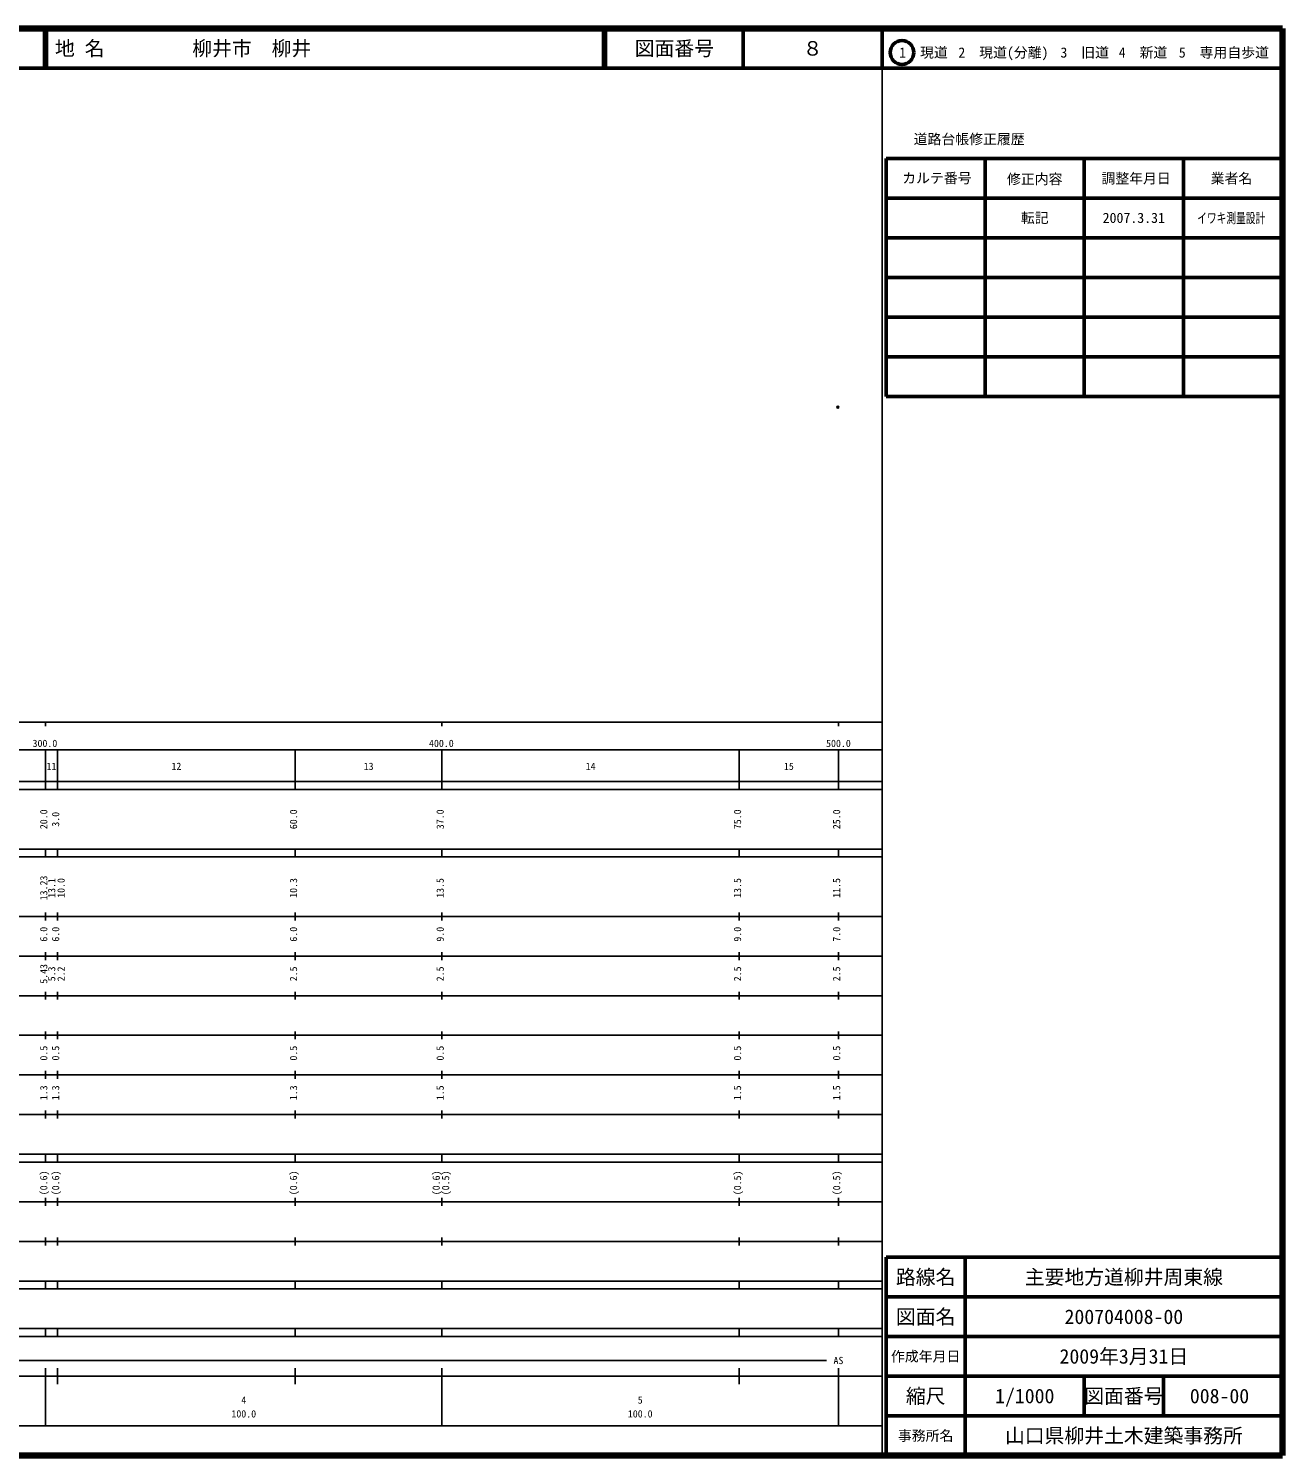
# Model space of a CAD drawing. Units: millimetres on the paper. Extents: x 40 to 680, y 20 to 380.
# Drawn here: x 363.7 to 680, y 20 to 380 of the extents above; entities that cross this region are included whole.
import ezdxf
from ezdxf.enums import TextEntityAlignment as Align

# ---------------------------------------------------------------- set-up
doc = ezdxf.new("R2010")
doc.units = ezdxf.units.MM
doc.header["$PDMODE"] = 32
doc.header["$PDSIZE"] = 0.5
doc.layers.add('M-OTRS', color=6, linetype='Continuous')
doc.layers.add('M-TTL-TXT', color=7, linetype='Continuous')
for name, color, linetype, lineweight in [('M-TTL', 2, 'Continuous', 140), ('M-TTL-BAND', 7, 'Continuous', 25), ('M-TTL-FRAM', 2, 'Continuous', 50), ('M-TTL-LINE', 7, 'Continuous', 50)]:
    doc.layers.add(name, color=color, linetype=linetype, lineweight=lineweight)
doc.styles.add('ＭＳ ゴシック', font='')
doc.styles.get('ＭＳ ゴシック').set_extended_font_data('MS Gothic')

msp = doc.modelspace()

# ---------------------------------------------------------------- linework, layer by layer
at = {"layer": 'M-OTRS'}
msp.add_point((567.847, 284.498), dxfattribs=at)
at = {"layer": 'M-TTL'}
for p, q in [((680, 380), (40, 380)), ((680, 20), (680, 380)), ((40, 20), (680, 20))]:
    msp.add_line(p, q, dxfattribs=at)
at = {"layer": 'M-TTL-BAND'}
for p, q in [((579, 20), (579, 370)), ((40, 205), (579, 205)), ((368, 205), (368, 204)), ((468, 205), (468, 204)), ((568, 205), (568, 204)), ((68, 198), (579, 198)), ((368, 188), (368, 198)), ((371, 188), (371, 198)), ((431, 188), (431, 198)), ((468, 188), (468, 198)), ((543, 188), (543, 198)), ((568, 188), (568, 198)), ((40, 190), (579, 190)), ((40, 188), (579, 188)), ((40, 173), (579, 173)), ((368, 171), (368, 173)), ((371, 171), (371, 173)), ((431, 171), (431, 173)), ((468, 171), (468, 173)), ((543, 171), (543, 173)), ((568, 171), (568, 173)), ((40, 171), (579, 171)), ((40, 156), (579, 156)), ((368, 155), (368, 157)), ((371, 155), (371, 157)), ((431, 155), (431, 157)), ((468, 155), (468, 157)), ((543, 155), (543, 157)), ((568, 155), (568, 157)), ((46, 146), (579, 146)), ((368, 145), (368, 147)), ((371, 145), (371, 147)), ((431, 145), (431, 147)), ((468, 145), (468, 147)), ((543, 145), (543, 147)), ((568, 145), (568, 147)), ((368, 135), (368, 137)), ((371, 135), (371, 137)), ((431, 135), (431, 137)), ((468, 135), (468, 137)), ((543, 135), (543, 137)), ((568, 135), (568, 137)), ((52, 136), (579, 136)), ((46, 126), (579, 126)), ((368, 125), (368, 127)), ((371, 125), (371, 127)), ((431, 125), (431, 127)), ((468, 125), (468, 127)), ((543, 125), (543, 127)), ((568, 125), (568, 127)), ((52, 116), (579, 116)), ((368, 115), (368, 117)), ((371, 115), (371, 117)), ((431, 115), (431, 117)), ((468, 115), (468, 117)), ((543, 115), (543, 117)), ((568, 115), (568, 117)), ((46, 106), (579, 106)), ((368, 105), (368, 107)), ((371, 105), (371, 107)), ((431, 105), (431, 107)), ((468, 105), (468, 107)), ((543, 105), (543, 107)), ((568, 105), (568, 107)), ((40, 96), (579, 96)), ((40, 94), (579, 94)), ((368, 94), (368, 96)), ((371, 94), (371, 96)), ((431, 94), (431, 96)), ((468, 94), (468, 96)), ((543, 94), (543, 96)), ((568, 94), (568, 96)), ((49, 84), (579, 84)), ((368, 83), (368, 85)), ((371, 83), (371, 85)), ((431, 83), (431, 85)), ((468, 83), (468, 85)), ((543, 83), (543, 85)), ((568, 83), (568, 85)), ((40, 74), (579, 74)), ((368, 73), (368, 75)), ((371, 73), (371, 75)), ((431, 73), (431, 75)), ((468, 73), (468, 75)), ((543, 73), (543, 75)), ((568, 73), (568, 75)), ((40, 64), (579, 64)), ((40, 62), (579, 62)), ((368, 62), (368, 64)), ((371, 62), (371, 64)), ((431, 62), (431, 64)), ((468, 62), (468, 64)), ((543, 62), (543, 64)), ((568, 62), (568, 64)), ((40, 52), (579, 52)), ((368, 50), (368, 52)), ((371, 50), (371, 52)), ((431, 50), (431, 52)), ((468, 50), (468, 52)), ((543, 50), (543, 52)), ((568, 50), (568, 52)), ((40, 50), (579, 50)), ((71, 44), (565, 44)), ((40, 40), (579, 40)), ((368, 27.5), (368, 42)), ((371, 38), (371, 42)), ((431, 38), (431, 42)), ((468, 27.5), (468, 42)), ((543, 38), (543, 42)), ((568, 27.5), (568, 42)), ((68, 27.5), (579, 27.5))]:
    msp.add_line(p, q, dxfattribs=at)
at = {"layer": 'M-TTL-FRAM'}
for p, q in [((580, 347.197), (580, 287.197)), ((580, 347.197), (680, 347.197)), ((580, 287.197), (680, 287.197)), ((680, 70), (580, 70)), ((580, 70), (580, 20))]:
    msp.add_line(p, q, dxfattribs=at)
at = {"layer": 'M-TTL-LINE'}
for p, q in [((367.75, 380), (367.75, 370)), ((368.25, 380), (368.25, 370)), ((508.747, 380), (508.747, 370)), ((509.247, 380), (509.247, 370)), ((543.997, 380), (543.997, 370)), ((579, 380), (579, 370)), ((40, 370), (680, 370)), ((605, 347.197), (605, 287.197)), ((630, 347.197), (630, 287.197)), ((655, 347.197), (655, 287.197)), ((580, 337.197), (680, 337.197)), ((580, 327.197), (680, 327.197)), ((580, 317.197), (680, 317.197)), ((580, 307.197), (680, 307.197)), ((580, 297.197), (680, 297.197)), ((600, 70), (600, 20)), ((680, 60), (580, 60)), ((680, 50), (580, 50)), ((680, 40), (580, 40)), ((630, 40), (630, 30)), ((650, 40), (650, 30)), ((680, 30), (580, 30))]:
    msp.add_line(p, q, dxfattribs=at)
msp.add_circle((584.031, 373.958), 3, dxfattribs=at)

# ---------------------------------------------------------------- texts
at = {"layer": 'M-TTL-BAND', "style": 'ＭＳ ゴシック'}
for s, p in [('300.0', (367.844, 198.195)), ('400.0', (467.844, 198.195)), ('500.0', (568, 198.195)), ('500.0', (568, 198.195)), ('11', (369.5, 192.405)), ('12', (401, 192.405)), ('13', (449.5, 192.405)), ('14', (505.5, 192.405)), ('15', (555.5, 192.405)), ('AS', (568, 42.5)), ('4', (418, 32.523)), ('5', (518, 32.523)), ('100.0', (418, 29.033)), ('100.0', (518, 29.033))]:
    msp.add_text(s, height=1.833, dxfattribs=at).set_placement(p, align=Align.BOTTOM_CENTER)
for s, p in [('20.0', (369, 180.5)), ('3.0', (372, 180.5)), ('60.0', (432, 180.5)), ('37.0', (469, 180.5)), ('75.0', (544, 180.5)), ('25.0', (569, 180.5)), ('13.23', (369, 163.174)), ('13.1', (371, 163.174)), ('10.0', (373.37, 163.174)), ('10.3', (432, 163.174)), ('13.5', (469, 163.174)), ('13.5', (544, 163.174)), ('11.5', (569, 163.174)), ('6.0', (369, 151.5)), ('6.0', (372, 151.5)), ('6.0', (432, 151.5)), ('9.0', (469, 151.5)), ('9.0', (544, 151.5)), ('7.0', (569, 151.5)), ('5.43', (369, 141.5)), ('5.3', (371, 141.5)), ('2.2', (373.37, 141.5)), ('2.5', (432, 141.5)), ('2.5', (469, 141.5)), ('2.5', (544, 141.5)), ('2.5', (569, 141.5)), ('0.5', (369, 121.5)), ('0.5', (372, 121.5)), ('0.5', (432, 121.5)), ('0.5', (469, 121.5)), ('0.5', (544, 121.5)), ('0.5', (569, 121.5)), ('1.3', (369, 111.5)), ('1.3', (372, 111.5)), ('1.3', (432, 111.5)), ('1.5', (469, 111.5)), ('1.5', (544, 111.5)), ('1.5', (569, 111.5)), ('(0.6)', (369, 88.764)), ('(0.6)', (372, 88.764)), ('(0.6)', (432, 88.764)), ('(0.6)', (468, 88.764)), ('(0.5)', (470.37, 88.764)), ('(0.5)', (544, 88.764)), ('(0.5)', (569, 88.764))]:
    msp.add_text(s, height=1.833, rotation=90, dxfattribs=at).set_placement(p, align=Align.BOTTOM_CENTER)
at = {"layer": 'M-TTL-TXT', "style": 'ＭＳ ゴシック'}
for s, p in [('地 名', (370.38, 375)), ('柳井市\u3000柳井', (405.024, 375))]:
    msp.add_text(s, height=3.666, dxfattribs=at).set_placement(p, align=Align.MIDDLE_LEFT)
for s, height, p in [('図面番号', 3.666, (526.622, 375)), ('８', 3.666, (561.497, 375)), ('1\u3000現道', 2.566, (589.448, 373.958)), ('2\u3000現道(分離)', 2.566, (609.619, 373.958)), ('3\u3000旧道', 2.566, (630.121, 373.958)), ('4\u3000新道', 2.566, (644.824, 373.958)), ('5\u3000専用自歩道', 2.566, (665.228, 373.958)), ('道路台帳修正履歴', 2.566, (600.968, 352.113)), ('カルテ番号', 2.566, (592.839, 342.277)), ('修正内容', 2.566, (617.509, 342.023)), ('調整年月日', 2.566, (643.089, 342.197)), ('業者名', 2.566, (667.134, 342.197)), ('転記', 2.566, (617.5, 332.245)), ('2007.3.31', 2.566, (642.5, 332.245)), ('路線名', 3.666, (590, 65)), ('路線名', 3.666, (590, 65)), ('主要地方道柳井周東線', 3.666, (640, 65)), ('図面名', 3.666, (590, 55)), ('図面名', 3.666, (590, 55)), ('200704008-00', 3.666, (640, 55)), ('2009年3月31日', 3.666, (640, 45)), ('作成年月日', 2.566, (590, 45)), ('作成年月日', 2.566, (590, 45)), ('縮尺', 3.666, (590, 35)), ('縮尺', 3.666, (590, 35)), ('1/1000', 3.666, (615, 35)), ('図面番号', 3.666, (640, 35)), ('図面番号', 3.666, (640, 35)), ('008-00', 3.666, (664.125, 35)), ('事務所名', 2.566, (590, 25)), ('事務所名', 2.566, (590, 25)), ('山口県柳井土木建築事務所', 3.666, (640, 25))]:
    msp.add_text(s, height=height, dxfattribs=at).set_placement(p, align=Align.MIDDLE_CENTER)
at = {"layer": 'M-TTL-TXT', "style": 'ＭＳ ゴシック', "width": 0.7}
msp.add_text('イワキ測量設計', height=2.566, dxfattribs=at).set_placement((667.077, 332.189), align=Align.MIDDLE_CENTER)

doc.saveas('drawing.dxf')
